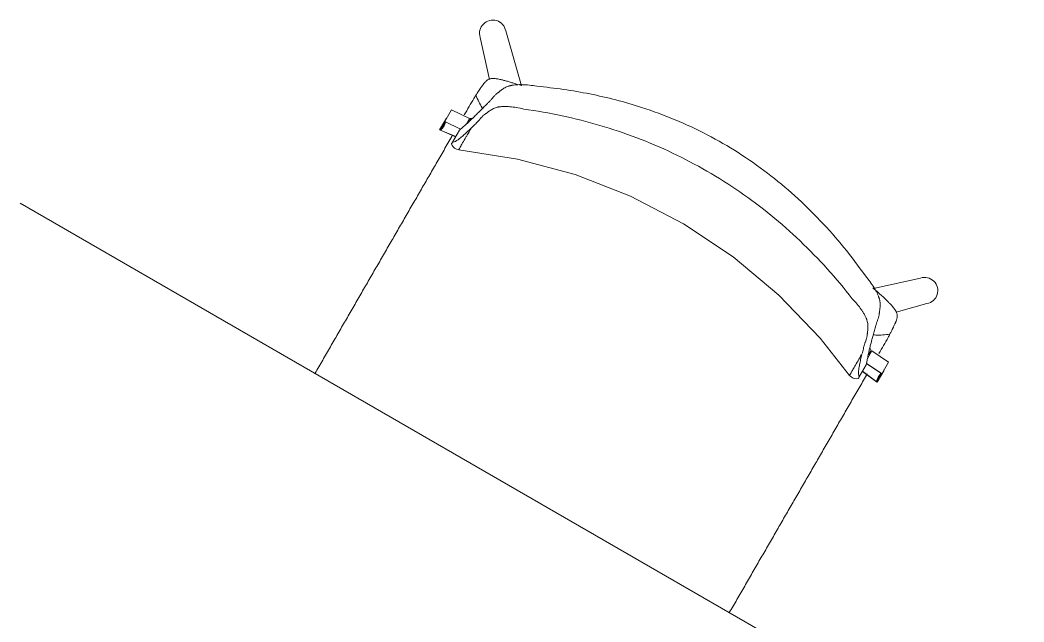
# Model space of a CAD drawing. Header units: millimetres. Extents: x 79795 to 317870, y -36033 to 97293.
# Drawn here: x 204996 to 205992, y 20067 to 20664 of the extents above; entities that cross this region are included whole.
import ezdxf

# ---------------------------------------------------------------- set-up
doc = ezdxf.new("R2010")
doc.units = ezdxf.units.MM
doc.header["$MEASUREMENT"] = 0
doc.layers.add('I-FURN', color=8, linetype='CONTINUOUS', lineweight=9)

msp = doc.modelspace()

# ---------------------------------------------------------------- linework, layer by layer
at = {"layer": 'I-FURN'}
for p, q in [((205452.66, 20646.77), (205461.99, 20604.97)), ((205493.46, 20598.7), (205477.97, 20653.19)), ((205419.05, 20566.63), (205412.39, 20555.08)), ((205417.53, 20563.33), (205424.2, 20574.88)), ((205424.2, 20574.88), (205442.12, 20566.11)), ((205442.12, 20566.11), (205439.16, 20560.99)), ((205442.95, 20565.66), (205441.45, 20563.04)), ((205433.16, 20555.68), (205417.53, 20563.33)), ((205412.39, 20555.08), (205428.29, 20548.28)), ((205413.23, 20554.63), (205428.25, 20548.2)), ((205425.18, 20542.88), (205431.99, 20554.69)), ((205424.14, 20541.09), (205424.93, 20539.37)), ((205424.93, 20539.37), (205426.07, 20537.87)), ((205426.07, 20537.87), (205427.2, 20536.86)), ((205427.2, 20536.86), (205429.17, 20535.73)), ((205429.17, 20535.73), (205431.25, 20535.17)), ((205431.25, 20535.17), (205489.64, 20526.02)), ((205489.64, 20526.02), (205546.7, 20510.61)), ((205546.7, 20510.61), (205601.78, 20489.13)), ((205601.78, 20489.13), (205654.22, 20461.81)), ((205992.03, 19907.23), (204996.1, 20482.19)), ((205654.22, 20461.81), (205703.41, 20428.98)), ((205703.41, 20428.98), (205748.75, 20391.03)), ((205889.43, 20407.9), (205842.91, 20397.54)), ((205748.75, 20391.03), (205789.73, 20348.4)), ((205865.3, 20373.91), (205895.84, 20382.58)), ((205789.73, 20348.4), (205819.03, 20311.29)), ((205836.8, 20328.06), (205841.22, 20335.71)), ((205838, 20332.04), (205840.39, 20336.17)), ((205841.22, 20335.71), (205857.78, 20324.58)), ((205828.74, 20309.88), (205835.56, 20321.69)), ((205850.28, 20313.49), (205835.84, 20323.19)), ((205851.11, 20313.03), (205835.85, 20323.29)), ((205857.78, 20324.58), (205851.11, 20313.03)), ((205820.55, 20309.77), (205819.03, 20311.29)), ((205822.51, 20308.62), (205820.55, 20309.77)), ((205823.95, 20308.15), (205822.51, 20308.62)), ((205825.82, 20307.92), (205823.95, 20308.15)), ((205827.7, 20308.09), (205825.82, 20307.92)), ((205831.86, 20315.28), (205845.7, 20304.91)), ((205831.93, 20315.4), (205846.54, 20304.46)), ((205846.54, 20304.46), (205853.2, 20316))]:
    msp.add_line(p, q, dxfattribs=at)
for centre, start, end in [((205465.1, 20650.82), 10.41756, 198.03379), ((205893.48, 20395.46), 280.39413, 108.01036)]:
    msp.add_arc(centre, 13.09, start, end, dxfattribs=at)
for centre, start_param, end_param in [((205400.8, 20568), 5.960696, 6.540192), ((205401.64, 20567.55), 5.960696, 6.540192), ((205870.18, 20312.43), 3.380441, 3.464082), ((205862.68, 20301.33), 2.884586, 3.464082), ((205863.52, 20300.88), 2.884586, 3.464082)]:
    msp.add_ellipse(centre, major_axis=(15.06, -8.7), ratio=0.978487, start_param=start_param, end_param=end_param, dxfattribs=at)
for points, knots in [([(205448.41, 20589.47), (205449, 20590.37), (205449.91, 20591.77), (205450.98, 20593.39), (205451.59, 20594.31), (205452.05, 20595), (205452.5, 20595.66), (205453.07, 20596.49), (205453.76, 20597.5), (205454.48, 20598.51), (205455, 20599.24), (205455.31, 20599.65), (205455.55, 20599.97), (205455.78, 20600.29), (205456.1, 20600.7), (205456.65, 20601.39), (205457.44, 20602.32), (205458.4, 20603.33), (205459.39, 20604.17), (205460.54, 20604.91), (205461.91, 20605.48), (205463.2, 20605.79), (205464.29, 20605.92), (205465.1, 20605.96), (205465.89, 20605.95), (205466.99, 20605.9), (205468.42, 20605.74), (205470.2, 20605.46), (205472.05, 20605.09), (205473.81, 20604.68), (205475.42, 20604.28), (205476.97, 20603.87), (205478.64, 20603.42), (205480.46, 20602.9), (205482.9, 20602.18), (205487.24, 20600.85), (205490.9, 20599.68), (205493.17, 20598.94)], [0, 0, 0, 0, 0.0625, 0.09375, 0.109375, 0.125, 0.140625, 0.15625, 0.1875, 0.21875, 0.234375, 0.242188, 0.25, 0.257812, 0.265625, 0.28125, 0.3125, 0.34375, 0.375, 0.40625, 0.4375, 0.46875, 0.484375, 0.5, 0.515625, 0.53125, 0.5625, 0.59375, 0.625, 0.65625, 0.6875, 0.71875, 0.75, 0.78125, 0.8125, 0.875, 1, 1, 1, 1]), ([(205437.67, 20559.65), (205439.2, 20560.95), (205441.73, 20563.22), (205445.5, 20566.85), (205448.51, 20569.82), (205451.62, 20572.92), (205454.89, 20576.21), (205457.85, 20579.17), (205460.29, 20581.64), (205461.85, 20583.21), (205463.05, 20584.5), (205464.16, 20585.8), (205465.25, 20587.13), (205466.43, 20588.47), (205467.39, 20589.47), (205468.3, 20590.3), (205468.99, 20590.87), (205469.41, 20591.2), (205469.74, 20591.45), (205470.07, 20591.69), (205470.51, 20592.03), (205471.28, 20592.64), (205472.39, 20593.53), (205473.79, 20594.63), (205475.3, 20595.71), (205476.95, 20596.74), (205478.79, 20597.67), (205480.51, 20598.32), (205481.82, 20598.7), (205482.61, 20598.89), (205483.22, 20599.01), (205483.84, 20599.13), (205484.68, 20599.27), (205486.21, 20599.49), (205488.5, 20599.72), (205491.43, 20599.85), (205495.59, 20599.83), (205501.25, 20599.42), (205506.26, 20598.66), (205508.89, 20598.16)], [0, 0, 0, 0, 0.142857, 0.214286, 0.285714, 0.357143, 0.428571, 0.5, 0.535714, 0.571429, 0.589286, 0.607143, 0.642857, 0.660714, 0.678571, 0.696429, 0.705357, 0.709821, 0.714286, 0.71875, 0.723214, 0.732143, 0.75, 0.767857, 0.785714, 0.803571, 0.821429, 0.839286, 0.848214, 0.852679, 0.857143, 0.861607, 0.866071, 0.875, 0.892857, 0.910714, 0.928571, 0.964286, 1, 1, 1, 1]), ([(205508.89, 20598.16), (205526.55, 20596.6), (205561.57, 20591.58), (205618.76, 20576.79), (205678.89, 20551.89), (205738.77, 20513.67), (205782.58, 20473.95), (205813.74, 20438.48), (205827.97, 20419.7), (205834.76, 20410.02)], [-1, -1, -1, -1, -0.863636, -0.727273, -0.545455, -0.363636, -0.181818, -0.090909, 0, 0, 0, 0]), ([(205448.41, 20589.47), (205449.24, 20587.15), (205451.11, 20582.79), (205453.53, 20578.45), (205454.97, 20576.26), (205455.2, 20575.92)], [0, 0, 0, 0, 0.02777778, 0.05555556, 0.06066679, 0.06066679, 0.06066679, 0.06066679]), ([(205495.86, 20575.58), (205493.35, 20576.21), (205488.57, 20577.24), (205483.14, 20577.94), (205479.13, 20578.17), (205476.29, 20578.18), (205474.06, 20578.06), (205472.57, 20577.9), (205471.75, 20577.8), (205471.14, 20577.71), (205470.54, 20577.61), (205469.76, 20577.45), (205468.46, 20577.12), (205466.73, 20576.52), (205464.85, 20575.63), (205463.15, 20574.63), (205461.59, 20573.58), (205460.15, 20572.53), (205459.03, 20571.68), (205458.27, 20571.12), (205457.84, 20570.81), (205457.52, 20570.59), (205457.21, 20570.37), (205456.81, 20570.08), (205456.16, 20569.57), (205455.33, 20568.86), (205454.48, 20568), (205453.47, 20566.87), (205452.55, 20565.73), (205451.57, 20564.58), (205450.74, 20563.71), (205449.86, 20562.83), (205448.7, 20561.66), (205446.65, 20559.62), (205444.89, 20557.91), (205443.72, 20556.78)], [0, 0, 0, 0, 0.0625, 0.125, 0.15625, 0.1875, 0.21875, 0.234375, 0.242188, 0.25, 0.257812, 0.265625, 0.28125, 0.3125, 0.34375, 0.375, 0.40625, 0.4375, 0.46875, 0.484375, 0.492188, 0.5, 0.507812, 0.515625, 0.53125, 0.5625, 0.59375, 0.625, 0.6875, 0.71875, 0.75, 0.78125, 0.8125, 0.875, 1, 1, 1, 1]), ([(205821.72, 20387.44), (205813.82, 20397.63), (205797.3, 20417.34), (205761.38, 20454.3), (205711.39, 20495.12), (205644.28, 20533.86), (205583.93, 20556.75), (205533.97, 20569.38), (205508.63, 20573.83), (205495.86, 20575.58)], [-1, -1, -1, -1, -0.9, -0.8, -0.6, -0.4, -0.2, -0.1, 0, 0, 0, 0]), ([(205444.89, 20566.34), (205444.41, 20566.31), (205443.43, 20566.24), (205442.56, 20566.13), (205442.11, 20566.07)], [-0.5281276, -0.5281276, -0.5281276, -0.5281276, -0.3333333, -0.1258677, -0.1258677, -0.1258677, -0.1258677]), ([(205288.56, 20313.02), (205288.64, 20313.15), (205289.96, 20315.44), (205292.54, 20319.91), (205296.34, 20326.5), (205300.16, 20333.11), (205305.2, 20341.83), (205311.44, 20352.64), (205317.66, 20363.43), (205322.68, 20372.12), (205326.5, 20378.73), (205330.32, 20385.35), (205335.36, 20394.08), (205341.62, 20404.91), (205349.1, 20417.87), (205356.68, 20431.01), (205364.25, 20444.11), (205371.69, 20457.01), (205377.92, 20467.79), (205382.93, 20476.48), (205386.75, 20483.08), (205390.53, 20489.64), (205395.49, 20498.22), (205401.61, 20508.82), (205407.79, 20519.52), (205412.84, 20528.27), (205416.7, 20534.97), (205420.61, 20541.73), (205423.43, 20546.62), (205424.97, 20549.29), (205425.22, 20549.73)], [-0.7511307, -0.7511307, -0.7511307, -0.7511307, -0.75, -0.7321429, -0.7142857, -0.6964286, -0.6785714, -0.6428571, -0.6071429, -0.5892857, -0.5714286, -0.5535714, -0.5357143, -0.5, -0.4642857, -0.4285714, -0.3928571, -0.3571429, -0.3214286, -0.3035714, -0.2857143, -0.2678571, -0.25, -0.2142857, -0.1785714, -0.1607143, -0.1428571, -0.125, -0.1071429, -0.103619, -0.103619, -0.103619, -0.103619]), ([(205435.42, 20549.03), (205434.25, 20548.02), (205432.02, 20546.15), (205429.15, 20544.09), (205426.79, 20542.99), (205425.64, 20542.83), (205425.18, 20542.88)], [0.3398173, 0.3398173, 0.3398173, 0.3398173, 0.5, 0.6666667, 0.8333333, 1, 1, 1, 1]), ([(205431.25, 20535.17), (205431.25, 20535.17), (205431.32, 20535.29), (205431.58, 20535.74), (205432.03, 20536.53), (205433.02, 20538.24), (205435.03, 20541.72), (205437.38, 20545.79), (205439.1, 20548.77), (205439.26, 20549.04)], [0.3374293, 0.3374293, 0.3374293, 0.3374293, 0.3888889, 0.4444444, 0.5138889, 0.5833333, 0.7222222, 0.8611111, 0.8747472, 0.8747472, 0.8747472, 0.8747472]), ([(205834.76, 20410.02), (205836.5, 20407.99), (205839.67, 20404.03), (205842.86, 20399.34), (205844.95, 20395.75), (205846.31, 20393.14), (205847.25, 20391.04), (205847.82, 20389.61), (205848.12, 20388.81), (205848.33, 20388.21), (205848.53, 20387.62), (205848.76, 20386.85), (205849.09, 20385.52), (205849.38, 20383.71), (205849.49, 20381.65), (205849.43, 20379.71), (205849.25, 20377.86), (205849, 20376.1), (205848.78, 20374.68), (205848.64, 20373.72), (205848.57, 20373.17), (205848.52, 20372.76), (205848.47, 20372.35), (205848.4, 20371.83), (205848.25, 20370.93), (205847.98, 20369.74), (205847.6, 20368.4), (205847.03, 20366.71), (205846.42, 20365.11), (205845.85, 20363.49), (205845.46, 20362.23), (205845.1, 20360.95), (205844.63, 20359.25), (205843.84, 20356.33), (205842.75, 20352.29), (205841.53, 20347.81), (205840.4, 20343.56), (205839.33, 20339.47), (205838.39, 20335.65), (205837.61, 20332.17), (205837.2, 20330.08), (205837.02, 20329.09)], [0, 0, 0, 0, 0.035714, 0.071429, 0.089286, 0.107143, 0.125, 0.133929, 0.138393, 0.142857, 0.147321, 0.151786, 0.160714, 0.178571, 0.196429, 0.214286, 0.232143, 0.25, 0.267857, 0.276786, 0.28125, 0.285714, 0.290179, 0.294643, 0.303571, 0.321429, 0.339286, 0.357143, 0.392857, 0.410714, 0.428571, 0.446429, 0.464286, 0.5, 0.571429, 0.642857, 0.714286, 0.785714, 0.857143, 0.928571, 1, 1, 1, 1]), ([(205831.5, 20332.89), (205831.9, 20334.47), (205832.5, 20336.85), (205833.24, 20339.64), (205833.67, 20341.23), (205833.99, 20342.44), (205834.34, 20343.59), (205834.84, 20345.01), (205835.37, 20346.38), (205835.85, 20347.82), (205836.16, 20348.99), (205836.37, 20350.06), (205836.48, 20350.88), (205836.53, 20351.37), (205836.56, 20351.75), (205836.6, 20352.14), (205836.65, 20352.66), (205836.75, 20353.6), (205836.93, 20355), (205837.12, 20356.77), (205837.25, 20358.64), (205837.26, 20360.62), (205837.1, 20362.69), (205836.76, 20364.49), (205836.39, 20365.78), (205836.14, 20366.53), (205835.92, 20367.1), (205835.7, 20367.67), (205835.37, 20368.44), (205834.76, 20369.8), (205833.75, 20371.79), (205832.32, 20374.25), (205830.12, 20377.61), (205826.8, 20381.96), (205823.52, 20385.59), (205821.72, 20387.44)], [0, 0, 0, 0, 0.125, 0.1875, 0.21875, 0.25, 0.28125, 0.3125, 0.375, 0.40625, 0.4375, 0.46875, 0.484375, 0.492188, 0.5, 0.507812, 0.515625, 0.53125, 0.5625, 0.59375, 0.625, 0.65625, 0.6875, 0.71875, 0.734375, 0.742188, 0.75, 0.757812, 0.765625, 0.78125, 0.8125, 0.84375, 0.875, 0.9375, 1, 1, 1, 1]), ([(205844.94, 20395.85), (205846.71, 20394.25), (205849.56, 20391.67), (205852.88, 20388.57), (205854.72, 20386.82), (205856.08, 20385.5), (205857.31, 20384.29), (205858.44, 20383.14), (205859.59, 20381.95), (205860.83, 20380.62), (205862.07, 20379.21), (205863.21, 20377.82), (205864.05, 20376.65), (205864.65, 20375.73), (205865.05, 20375.04), (205865.42, 20374.32), (205865.86, 20373.32), (205866.24, 20372.05), (205866.43, 20370.58), (205866.36, 20369.21), (205866.12, 20367.93), (205865.74, 20366.59), (205865.32, 20365.45), (205865, 20364.62), (205864.8, 20364.14), (205864.65, 20363.78), (205864.49, 20363.41), (205864.28, 20362.94), (205863.92, 20362.12), (205863.4, 20361), (205862.87, 20359.89), (205862.43, 20358.98), (205862.08, 20358.27), (205861.72, 20357.52), (205861.23, 20356.54), (205860.36, 20354.79), (205859.61, 20353.31), (205859.12, 20352.35)], [0, 0, 0, 0, 0.125, 0.1875, 0.21875, 0.25, 0.28125, 0.3125, 0.34375, 0.375, 0.40625, 0.4375, 0.46875, 0.484375, 0.5, 0.515625, 0.53125, 0.5625, 0.59375, 0.625, 0.65625, 0.6875, 0.71875, 0.734375, 0.742188, 0.75, 0.757812, 0.765625, 0.78125, 0.8125, 0.84375, 0.859375, 0.875, 0.890625, 0.90625, 0.9375, 1, 1, 1, 1]), ([(205842.5, 20351.57), (205843.39, 20351.49), (205846.5, 20351.26), (205851.98, 20351.34), (205856.7, 20351.9), (205859.12, 20352.35)], [0.93303317, 0.93303317, 0.93303317, 0.93303317, 0.94444444, 0.97222222, 1, 1, 1, 1]), ([(205840.39, 20336.09), (205840.21, 20336.52), (205839.84, 20337.36), (205839.43, 20338.25), (205839.21, 20338.68)], [-0.8810546, -0.8810546, -0.8810546, -0.8810546, -0.6666667, -0.4718724, -0.4718724, -0.4718724, -0.4718724]), ([(205830.96, 20331.95), (205829.67, 20329.73), (205827.18, 20325.41), (205824.12, 20320.11), (205821.75, 20316), (205820.42, 20313.7), (205819.71, 20312.46), (205819.34, 20311.82), (205819.1, 20311.41), (205819.02, 20311.27), (205819.02, 20311.28)], [0.0135413, 0.0135413, 0.0135413, 0.0135413, 0.1111111, 0.2222222, 0.3333333, 0.4444444, 0.5, 0.5555556, 0.6111111, 0.6625707, 0.6625707, 0.6625707, 0.6625707]), ([(205828.74, 20309.88), (205828.46, 20310.26), (205828.03, 20311.34), (205827.8, 20313.93), (205828.15, 20317.49), (205828.94, 20321.9), (205829.93, 20326.75), (205830.8, 20330.26), (205831.25, 20331.95)], [0, 0, 0, 0, 0.1666667, 0.3333333, 0.5, 0.6666667, 0.8333333, 0.9738131, 0.9738131, 0.9738131, 0.9738131]), ([(205836.55, 20312.84), (205836.32, 20312.44), (205833.55, 20307.65), (205828.16, 20298.3), (205820.45, 20284.95), (205812.92, 20271.91), (205806.67, 20261.09), (205801.64, 20252.37), (205797.8, 20245.73), (205793.96, 20239.08), (205788.92, 20230.34), (205782.68, 20219.53), (205776.47, 20208.77), (205771.47, 20200.11), (205767.68, 20193.55), (205763.89, 20187), (205758.91, 20178.37), (205752.74, 20167.69), (205746.56, 20156.97), (205741.55, 20148.29), (205737.74, 20141.69), (205733.91, 20135.07), (205728.86, 20126.32), (205722.57, 20115.43), (205715.02, 20102.34), (205707.34, 20089.05), (205702.22, 20080.17), (205699.67, 20075.75), (205699.62, 20075.67)], [-0.896036, -0.896036, -0.896036, -0.896036, -0.8928571, -0.8571429, -0.8214286, -0.7857143, -0.75, -0.7321429, -0.7142857, -0.6964286, -0.6785714, -0.6428571, -0.6071429, -0.5892857, -0.5714286, -0.5535714, -0.5357143, -0.5, -0.4642857, -0.4464286, -0.4285714, -0.4107143, -0.3928571, -0.3571429, -0.3214286, -0.2857143, -0.25, -0.2493139, -0.2493139, -0.2493139, -0.2493139])]:
    msp.add_open_spline(points, degree=3, knots=knots, dxfattribs=at)
for points in [[(205436.82, 20569.81), (205440.07, 20575.45), (205443.23, 20580.92), (205446.31, 20586.24)], [(205446.31, 20586.24), (205446.66, 20586.78), (205447.36, 20587.86), (205448.06, 20588.94), (205448.41, 20589.47)], [(205431.99, 20554.69), (205432.87, 20555.44), (205434.7, 20556.98), (205436.66, 20558.72), (205437.67, 20559.65)], [(205443.72, 20556.78), (205442.24, 20555.29), (205439.39, 20552.52), (205436.78, 20550.21), (205435.56, 20549.15)], [(205439.67, 20549.76), (205440.88, 20551.85), (205442.22, 20554.18), (205443.72, 20556.78)], [(205425.18, 20542.88), (205424.9, 20542.4), (205424.49, 20541.69), (205424.16, 20541.11), (205424.11, 20541.02), (205424.34, 20541.43), (205424.53, 20541.76)], [(205844.94, 20395.85), (205844, 20396.66), (205843.06, 20397.47), (205842.12, 20398.28)], [(205842.16, 20398.24), (205843.09, 20397.45), (205844.02, 20396.65), (205844.94, 20395.85)], [(205857.37, 20348.91), (205854.4, 20343.76), (205851.34, 20338.45), (205848.17, 20332.97)], [(205859.12, 20352.35), (205858.83, 20351.78), (205858.25, 20350.63), (205857.67, 20349.48), (205857.37, 20348.91)], [(205837.02, 20329.09), (205836.72, 20327.75), (205836.19, 20325.18), (205835.77, 20322.82), (205835.56, 20321.69)], [(205828.09, 20308.75), (205827.9, 20308.43), (205827.67, 20308.03), (205827.72, 20308.12), (205828.05, 20308.69), (205828.46, 20309.4), (205828.74, 20309.88)]]:
    msp.add_open_spline(points, degree=3, dxfattribs=at)

doc.saveas('drawing.dxf')
